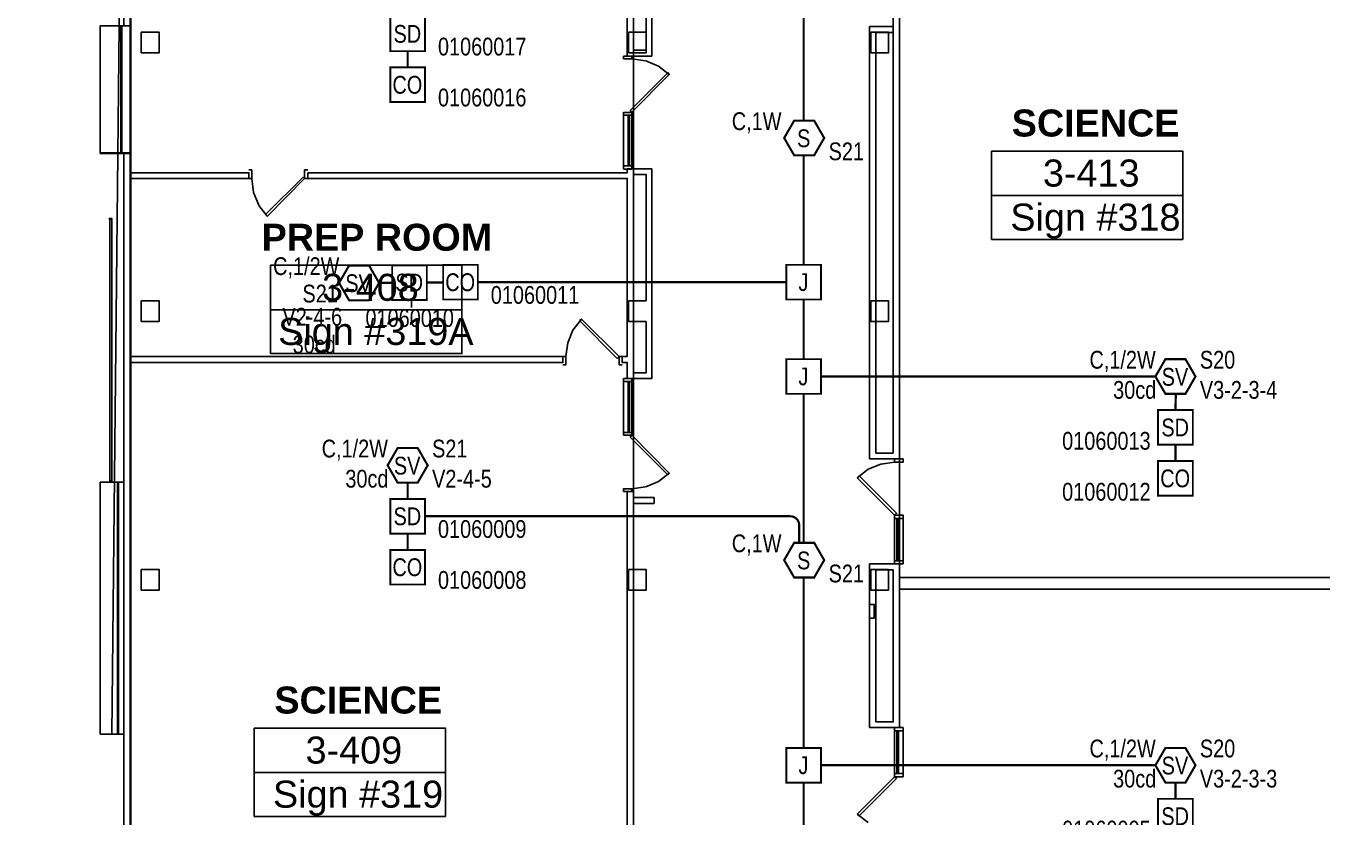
# Model space of a CAD drawing. Header units: inches. Extents: x 10004 to 17737, y 28227 to 35905.
# Drawn here: x 15290 to 16164, y 30074 to 30608 of the extents above; entities that cross this region are included whole.
import ezdxf
from ezdxf.enums import TextEntityAlignment as Align

# ---------------------------------------------------------------- set-up
doc = ezdxf.new("R2010")
doc.units = ezdxf.units.IN
doc.header["$LTSCALE"] = 0.25
doc.header["$MEASUREMENT"] = 0
for name, color, linetype in [('BACKGROUND', 8, 'Continuous'), ('CO DETECTOR', 1, 'Continuous'), ('CONDUIT', 6, 'Continuous'), ('JUNCTION BOX', 1, 'Continuous'), ('SMOKE DETECTOR', 1, 'Continuous'), ('SPEAKER', 1, 'Continuous'), ('SPEAKER STROBE', 1, 'Continuous')]:
    doc.layers.add(name, color=color, linetype=linetype)
doc.styles.add('Arial', font='arial.ttf', dxfattribs={"width": 0.8})
doc.styles.add('PDF Arial', font='arial.ttf')
doc.styles.add('PDF Arial Bold', font='arialbd.ttf')

# ---------------------------------------------------------------- blocks, each defined once
blk = doc.blocks.new('SIGA-COD')
at = {"layer": 'CO DETECTOR', "const_width": 1.3}
blk.add_lwpolyline([(-11.5, -11.68), (-11.5, 11.7), (11.89, 11.7), (11.89, -11.68)], close=True, dxfattribs=at)
at = {"layer": 'CO DETECTOR', "style": 'Arial', "width": 0.8}
blk.add_text('CO', height=12, dxfattribs=at).set_placement((0, 0), align=Align.MIDDLE)
for tag, p in [('ADDRESS', (20.64, 8.96)), ('ZONE', (20.64, -8.58))]:
    blk.add_attdef(tag, text='', height=12, dxfattribs=at).set_placement(p, align=Align.MIDDLE_LEFT)
blk.add_attdef('SUBSCRIPT', text='', height=12, dxfattribs=at).set_placement((-16.56, -9.02), align=Align.MIDDLE_RIGHT)
blk = doc.blocks.new('GC-S7')
at = {"layer": 'SPEAKER', "const_width": 1.46}
blk.add_lwpolyline([(13.83, 0.21), (7.08, 11.9), (-6.42, 11.9), (-13.17, 0.21), (-6.42, -11.49), (7.08, -11.49)], close=True, dxfattribs=at)
at = {"layer": 'SPEAKER', "style": 'Arial', "width": 0.8}
blk.add_text('S', height=12, dxfattribs=at).set_placement((0, 0), align=Align.MIDDLE)
for tag, p in [('C', (-14.98, 11.52)), ('1/2W', (-14.65, -8.82))]:
    blk.add_attdef(tag, text='', height=12, dxfattribs=at).set_placement(p, align=Align.MIDDLE_RIGHT)
blk.add_attdef('Speaker_Circuit', text='', height=12, dxfattribs=at).set_placement((16.8, -8.82), align=Align.MIDDLE_LEFT)
blk = doc.blocks.new('GC-S7VM')
at = {"layer": 'SPEAKER STROBE', "const_width": 1.46}
blk.add_lwpolyline([(13.83, 0.21), (7.08, 11.9), (-6.42, 11.9), (-13.17, 0.21), (-6.42, -11.49), (7.08, -11.49)], close=True, dxfattribs=at)
at = {"layer": 'SPEAKER STROBE', "style": 'Arial', "width": 0.8}
blk.add_text('SV', height=12, dxfattribs=at).set_placement((0, 0), align=Align.MIDDLE)
for tag, p in [('C', (-12.95, 11.52)), ('CANDELA', (-12.62, -8.82)), ('1/2W', (-12.62, -29.16))]:
    blk.add_attdef(tag, text='', height=12, dxfattribs=at).set_placement(p, align=Align.MIDDLE_RIGHT)
for tag, p in [('Speaker_Circuit', (16.8, 11.52)), ('Visual_Circuit', (16.8, -8.82))]:
    blk.add_attdef(tag, text='', height=12, dxfattribs=at).set_placement(p, align=Align.MIDDLE_LEFT)
blk = doc.blocks.new('SIGA-PD')
at = {"layer": 'SMOKE DETECTOR', "const_width": 1.3}
blk.add_lwpolyline([(-11.5, -11.68), (-11.5, 11.7), (11.89, 11.7), (11.89, -11.68)], close=True, dxfattribs=at)
at = {"layer": 'SMOKE DETECTOR', "style": 'Arial', "width": 0.8}
blk.add_text('SD', height=12, dxfattribs=at).set_placement((0, 0), align=Align.MIDDLE)
for tag, p in [('ADDRESS', (20.64, 8.96)), ('ZONE', (20.64, -8.58))]:
    blk.add_attdef(tag, text='', height=12, dxfattribs=at).set_placement(p, align=Align.MIDDLE_LEFT)
blk.add_attdef('SUBSCRIPT', text='', height=12, dxfattribs=at).set_placement((-16.56, -9.02), align=Align.MIDDLE_RIGHT)
blk = doc.blocks.new('JUNCTION BOX')
at = {"const_width": 1.3}
blk.add_lwpolyline([(-11.5, -11.68), (-11.5, 11.7), (11.89, 11.7), (11.89, -11.68)], close=True, dxfattribs=at)
at = {"style": 'Arial', "width": 0.8}
blk.add_text('J', height=12, dxfattribs=at).set_placement((0, 0), align=Align.MIDDLE)
blk.add_attdef('SUBSCRIPT', text='', height=12, dxfattribs=at).set_placement((-16.56, -9.02), align=Align.MIDDLE_RIGHT)

msp = doc.modelspace()

# ---------------------------------------------------------------- linework, layer by layer
at = {"layer": 'BACKGROUND', "ltscale": 1.484994}
msp.add_lwpolyline([(15874.92, 31328.73), (15874.92, 30319.77)], dxfattribs=at)
at = {"layer": 'BACKGROUND', "ltscale": 1.536676}
msp.add_lwpolyline([(15879.08, 30134.68), (15879.08, 30970.33)], dxfattribs=at)
at = {"layer": 'BACKGROUND', "ltscale": 1.546667}
msp.add_lwpolyline([(14665.25, 30947.38), (15360.72, 30947.38), (15360.72, 29526.17)], dxfattribs=at)
at = {"layer": 'BACKGROUND', "ltscale": 1.159992}
msp.add_lwpolyline([(15348, 30130.22), (15355.94, 30912.65)], dxfattribs=at)
at = {"layer": 'BACKGROUND'}
for points in [[(15695.56, 30874.11), (15695.56, 30587.7)], [(15699.67, 30591.83), (15708.28, 30591.83), (15708.28, 30860.72), (15699.67, 30860.72)], [(15699.71, 30591.85), (15699.71, 30860.74)], [(15708.31, 30587.7), (15712.13, 30587.7), (15712.13, 30864.55), (15708.31, 30864.55)], [(15347.99, 30699.2), (15355.94, 30699.2), (15355.94, 30608.09), (15347.99, 30608.09)], [(15340, 30522.06), (15340, 30522.38), (15340, 30608.08)], [(15340, 30608.08), (15340, 30608.08)], [(15340.02, 30608.08), (15354.02, 30608.08), (15354.02, 30522.38), (15340.02, 30522.38)], [(15354.65, 30522.37), (15354.65, 30608.08)], [(15354.69, 30608.09), (15360.41, 30608.09), (15360.41, 30522.39), (15354.69, 30522.39)], [(15360.41, 30608.09), (15360.41, 30608.09)], [(15858.98, 30315.94), (15858.98, 30319.77), (15858.98, 30607.76)], [(15859.01, 30607.77), (15863.14, 30607.77)], [(15874.92, 30609.68), (15874.92, 30607.77), (15863.13, 30607.77)], [(15367.73, 30589.93), (15367.73, 30603.95)], [(15367.74, 30589.92), (15379.83, 30589.92), (15379.83, 30603.94), (15367.74, 30603.94)], [(15696.5, 30589.92), (15708.28, 30589.92), (15708.28, 30603.94), (15696.5, 30603.94)], [(15696.5, 30589.92), (15696.5, 30603.94)], [(15859.92, 30589.91), (15871.7, 30589.91), (15871.7, 30603.93), (15859.92, 30603.93)], [(15859.92, 30589.91), (15859.92, 30603.93)], [(15874.92, 30603.63), (15863.13, 30603.63)], [(15863.14, 30603.63), (15863.14, 30319.77)], [(15693.01, 30585.78), (15698.73, 30585.78), (15698.73, 30587.69), (15693.01, 30587.69)], [(15693.02, 30587.7), (15693.02, 30585.79)], [(15695.56, 30587.71), (15699.71, 30587.71)], [(15707.97, 30584.51), (15698.72, 30585.78)], [(15708.28, 30587.69), (15699.67, 30587.69)], [(15716.59, 30581.01), (15708, 30584.51)], [(15723.91, 30575.27), (15716.6, 30581.01)], [(15697.45, 30551.05), (15722.93, 30576.53)], [(15722.95, 30576.55), (15723.91, 30575.27), (15698.75, 30549.79)], [(15693.01, 30547.87), (15698.73, 30547.87), (15698.73, 30549.78), (15697.45, 30551.05)], [(15698.73, 30549.78), (15693.01, 30549.78)], [(15693.02, 30549.79), (15693.02, 30547.88), (15693.02, 30513.79), (15693.02, 30511.56)], [(15696.16, 30513.77), (15697.12, 30513.77), (15697.12, 30547.86), (15696.16, 30547.86)], [(15696.18, 30547.87), (15696.18, 30513.78)], [(15698.73, 30547.87), (15698.73, 30513.78)], [(15340.03, 30522.39), (15360.41, 30522.39), (15360.41, 30522.07), (15340.03, 30522.07)], [(15347.99, 30300.33), (15355.94, 30300.33), (15355.94, 30522.07), (15347.99, 30522.07)], [(15941.19, 30523.66), (15941.19, 30493.71), (15941.19, 30464.09)], [(15941.2, 30523.67), (16070.23, 30523.67), (16070.23, 30493.72), (15941.2, 30493.72), (16070.23, 30493.72), (16070.23, 30464.09), (15941.2, 30464.09)], [(15440.35, 30505.17), (15442.25, 30505.17), (15442.25, 30510.9), (15440.35, 30510.9)], [(15452.82, 30479.7), (15477.98, 30505.19), (15477.98, 30510.93)], [(15477.99, 30510.93), (15480.21, 30510.93)], [(15695.56, 30511.56), (15695.56, 30509.01), (15480.21, 30509.01)], [(15693.01, 30511.55), (15698.73, 30511.55), (15698.73, 30513.78), (15693.01, 30513.78)], [(15695.56, 30511.56), (15699.71, 30511.56)], [(15699.69, 30511.56), (15712.13, 30511.56), (15712.13, 30507.73), (15712.13, 30373.93), (15712.13, 30370.11), (15699.69, 30370.11)], [(15360.41, 30505.19), (15360.41, 30509.01)], [(15360.42, 30505.19), (15440.38, 30505.19), (15440.38, 30509.01), (15360.42, 30509.01)], [(15443.55, 30495.62), (15442.26, 30505.18)], [(15476.99, 30506.13), (15451.49, 30480.96)], [(15477.98, 30505.19), (15477.02, 30506.15)], [(15477.99, 30505.19), (15480.21, 30505.19), (15480.21, 30509.02)], [(15480.21, 30505.19), (15695.56, 30505.19), (15695.56, 30385.08), (15692.04, 30385.08)], [(15699.67, 30507.73), (15708.28, 30507.73), (15708.28, 30422.66), (15696.5, 30422.66)], [(15447.08, 30487.04), (15443.58, 30495.64)], [(15451.53, 30480.97), (15452.79, 30479.7), (15447.04, 30487.02)], [(15346.08, 30478.11), (15346.08, 30477.79)], [(15346.1, 30478.11), (15348, 30478.11), (15348, 30477.8), (15346.1, 30477.8)], [(15346.7, 30303.52), (15346.7, 30300.33), (15346.7, 30301.29), (15346.7, 30477.78)], [(15346.73, 30477.8), (15348, 30477.8), (15348, 30301.3), (15348, 30300.34)], [(15455.02, 30446.56), (15455.02, 30416.62), (15455.02, 30386.99)], [(15455.04, 30446.57), (15584.07, 30446.57), (15584.07, 30416.63), (15455.04, 30416.63), (15584.07, 30416.63), (15584.07, 30387), (15455.04, 30387)], [(15346.7, 30348.44), (15346.7, 30434.46)], [(15367.73, 30408.65), (15367.73, 30422.67)], [(15367.74, 30408.65), (15379.83, 30408.65), (15379.83, 30422.67), (15367.74, 30422.67)], [(15696.5, 30408.64), (15696.5, 30422.66)], [(15859.92, 30408.64), (15871.7, 30408.64), (15871.7, 30422.66), (15859.92, 30422.66)], [(15859.92, 30408.64), (15859.92, 30422.66)], [(15663.39, 30409.3), (15664.66, 30410.25), (15658.94, 30402.92)], [(15688.86, 30383.8), (15663.39, 30409.29)], [(15664.68, 30410.26), (15690.16, 30385.09), (15690.16, 30379.35)], [(15699.67, 30373.92), (15708.28, 30373.92), (15708.28, 30408.64), (15696.5, 30408.64)], [(15658.9, 30402.91), (15655.4, 30394.31)], [(15655.42, 30394.32), (15654.15, 30385.08)], [(15360.37, 30380.92), (15652.2, 30380.92), (15652.2, 30385.07), (15360.37, 30385.07)], [(15360.41, 30385.08), (15360.41, 30380.94)], [(15652.22, 30385.07), (15654.12, 30385.07), (15654.12, 30379.34), (15652.22, 30379.34)], [(15690.16, 30385.09), (15688.88, 30383.81)], [(15690.11, 30385.07), (15692.03, 30385.07), (15692.03, 30380.93)], [(15690.11, 30379.33), (15692.03, 30379.33)], [(15692.04, 30380.94), (15695.56, 30380.94), (15695.56, 30370.1)], [(15693.01, 30370.1), (15698.73, 30370.1), (15698.73, 30368.19), (15693.01, 30368.19)], [(15693.02, 30331.88), (15693.02, 30333.79), (15693.02, 30368.2), (15693.02, 30370.11)], [(15695.56, 30370.11), (15699.71, 30370.11)], [(15696.16, 30368.18), (15697.12, 30368.18), (15697.12, 30333.77), (15696.16, 30333.77)], [(15696.18, 30333.78), (15696.18, 30368.19)], [(15698.73, 30333.78), (15698.73, 30368.19)], [(15693.01, 30333.78), (15698.73, 30333.78), (15698.73, 30331.87)], [(15693.01, 30331.87), (15698.73, 30331.87), (15697.45, 30330.6)], [(15697.45, 30330.59), (15722.93, 30305.1)], [(15722.95, 30305.12), (15723.91, 30306.39), (15698.75, 30331.87)], [(15874.92, 30319.77), (15863.13, 30319.77)], [(15850.71, 30303.21), (15858.05, 30308.94)], [(15858.02, 30308.93), (15866.62, 30312.43)], [(15858.99, 30315.95), (15874.92, 30315.95)], [(15866.63, 30312.43), (15875.86, 30313.71), (15875.86, 30315.94)], [(15874.94, 30315.95), (15879.08, 30315.95)], [(15875.9, 30315.95), (15881.62, 30315.95), (15881.62, 30313.72), (15875.9, 30313.72)], [(15340, 30130.2), (15351.79, 30130.2), (15351.79, 30300.33), (15340, 30300.33)], [(15340, 30300.33), (15340, 30130.2)], [(15340, 30300.33), (15340, 30300.33)], [(15352.41, 30300.32), (15352.41, 30130.2)], [(15352.43, 30130.21), (15355.94, 30130.21), (15355.94, 30300.33), (15352.43, 30300.33)], [(15355.94, 30300.33), (15355.94, 30300.33)], [(15360.41, 30300.34), (15360.41, 30130.21), (15360.41, 30048.34), (15360.41, 29920.26), (15360.41, 29889.36)], [(15716.59, 30300.66), (15708, 30297.15)], [(15723.91, 30306.39), (15716.6, 30300.65)], [(15851.97, 30304.47), (15850.69, 30303.2)], [(15850.7, 30303.19), (15875.86, 30278.03), (15875.86, 30275.8), (15875.86, 30247.12), (15875.86, 30245.21)], [(15875.87, 30278.04), (15877.16, 30279.31), (15851.99, 30304.48)], [(15693.01, 30295.87), (15698.73, 30295.87), (15698.73, 30293.96), (15693.01, 30293.96)], [(15693.02, 30293.97), (15693.02, 30295.88)], [(15695.56, 30293.97), (15695.56, 29963.91)], [(15699.71, 30289.83), (15699.71, 30293.97), (15695.56, 30293.97)], [(15707.97, 30297.14), (15698.72, 30295.87)], [(15699.68, 30285.98), (15713.68, 30285.98), (15713.68, 30289.81), (15699.68, 30289.81)], [(16207.53, 30285.04), (16207.53, 30235.98), (15879.07, 30235.98)], [(15875.9, 30278.04), (15881.62, 30278.04), (15881.62, 30275.81), (15875.9, 30275.81)], [(15877.45, 30275.79), (15878.4, 30275.79), (15878.4, 30247.12), (15877.45, 30247.12)], [(15877.47, 30247.13), (15877.47, 30275.8)], [(15881.62, 30247.14), (15881.62, 30275.81)], [(15875.9, 30247.14), (15881.62, 30247.14), (15881.62, 30245.22), (15875.9, 30245.22)], [(15367.73, 30241.4), (15367.73, 30227.38)], [(15367.74, 30227.38), (15379.83, 30227.38), (15379.83, 30241.39), (15367.74, 30241.39)], [(15696.5, 30227.37), (15708.28, 30227.37), (15708.28, 30241.39), (15696.5, 30241.39)], [(15696.5, 30241.39), (15696.5, 30227.37)], [(15858.98, 30245.22), (15858.98, 30217.82), (15858.98, 30208.58), (15858.98, 30138.49), (15858.98, 30134.67)], [(15863.14, 30245.22), (15859.01, 30245.22)], [(15859.92, 30241.39), (15859.92, 30227.37)], [(15859.92, 30227.37), (15871.7, 30227.37), (15871.7, 30241.38), (15859.92, 30241.38)], [(15874.92, 30245.22), (15863.13, 30245.22)], [(15863.13, 30241.08), (15874.92, 30241.08), (15874.92, 30138.49), (15863.13, 30138.49)], [(15863.14, 30138.5), (15863.14, 30241.08)], [(15879.08, 30235.99), (15879.08, 30245.23), (15874.94, 30245.23)], [(15879.07, 30228.02), (16207.53, 30228.02), (16207.53, 30200.3)], [(15443.86, 30134.35), (15443.86, 30104.4), (15443.86, 30074.77)], [(15443.88, 30134.35), (15572.9, 30134.35), (15572.9, 30104.41), (15443.88, 30104.41), (15572.9, 30104.41), (15572.9, 30074.78), (15443.88, 30074.78)], [(15850.7, 30076.36), (15875.86, 30101.53), (15875.86, 30103.76), (15875.86, 30132.44), (15875.86, 30134.66)], [(15858.99, 30134.67), (15874.92, 30134.67)], [(15874.94, 30134.68), (15879.08, 30134.68)], [(15875.9, 30132.44), (15881.62, 30132.44), (15881.62, 30134.68), (15875.9, 30134.68)], [(15340, 30130.2), (15340, 30130.2)], [(15347.99, 30130.21), (15355.94, 30130.21), (15355.94, 30048.33), (15347.99, 30048.33)], [(15355.94, 30130.21), (15355.94, 30130.21)], [(15877.45, 30103.76), (15878.4, 30103.76), (15878.4, 30132.43), (15877.45, 30132.43)], [(15877.47, 30132.44), (15877.47, 30103.77)], [(15881.62, 30132.44), (15881.62, 30103.77)], [(15875.87, 30101.54), (15877.16, 30100.27), (15851.99, 30075.1)], [(15875.9, 30101.54), (15881.62, 30101.54), (15881.62, 30103.77), (15875.9, 30103.77)], [(15851.97, 30075.09), (15850.69, 30076.37)], [(15850.71, 30076.37), (15858.05, 30070.64)]]:
    msp.add_lwpolyline(points, dxfattribs=at)
at = {"layer": 'BACKGROUND', "ltscale": 1.685001}
msp.add_lwpolyline([(15699.71, 29963.92), (15699.71, 30874.11)], dxfattribs=at)
at = {"layer": 'BACKGROUND', "ltscale": 1.071657}
msp.add_lwpolyline([(15360.41, 30699.2), (15360.41, 30300.34)], dxfattribs=at)
at = {"layer": 'BACKGROUND'}
for points in [[(15360.41, 30608.09), (15340.03, 30608.09)], [(15340.03, 30300.33), (15355.94, 30300.33)], [(15348, 30301.3), (15346.73, 30301.3)], [(15862.15, 30208.57), (15862.15, 30217.81), (15858.97, 30217.81), (15862.15, 30217.81), (15862.15, 30208.57), (15858.97, 30208.57)], [(15340.03, 30130.21), (15355.94, 30130.21)]]:
    msp.add_lwpolyline(points, close=True, dxfattribs=at)
at = {"layer": 'CONDUIT', "lineweight": 0, "const_width": 1.5}
for points in [[(15814.56, 30625.41), (15814.56, 30544.16)], [(15547.46, 30591.05), (15547.46, 30580.07)], [(15814.56, 30520.78), (15814.56, 30446.87)], [(15528.19, 30434.7), (15537.03, 30434.7)], [(15560.41, 30434.91), (15571.39, 30434.91)], [(15594.77, 30435.18), (15802.87, 30435.18)], [(15814.56, 30423.49), (15814.56, 30383.24)], [(16051.79, 30371.55), (15826.25, 30371.55)], [(15814.56, 30359.86), (15814.56, 30259.36)], [(16065.55, 30359.86), (16065.29, 30348.88)], [(16065.29, 30325.49), (16065.29, 30314.51)], [(15547.46, 30299.92), (15547.46, 30288.94)], [(15547.46, 30265.56), (15547.46, 30254.58)], [(15814.56, 30235.98), (15814.56, 30120.95)], [(16051.79, 30109.26), (15826.25, 30109.26)], [(15814.56, 30097.57), (15814.56, 30016.94)], [(16065.29, 30086.59), (16065.29, 30097.57)]]:
    msp.add_lwpolyline(points, dxfattribs=at)
msp.add_lwpolyline([(15811.52, 30259.36), (15811.52, 30271.25, 0.414214), (15805.52, 30277.25), (15559.15, 30277.25)], format="xyb", dxfattribs=at)
at = {"layer": 'SMOKE DETECTOR'}
msp.add_line((15550, 30423.21), (15550, 30418), dxfattribs=at)

# ---------------------------------------------------------------- block references
at = {"layer": 'CO DETECTOR'}
for p, values in [((15547.26, 30568.37), {'ZONE': '01060016'}), ((15582.89, 30435.17), {'ZONE': '01060011'}), ((16065.1, 30302.82), {'SUBSCRIPT': '01060012'}), ((15547.26, 30242.88), {'ZONE': '01060008'})]:
    msp.add_blockref('SIGA-COD', p, dxfattribs=at).add_auto_attribs(values)
at = {"layer": 'JUNCTION BOX'}
for p in [(15814.37, 30435.17), (15814.37, 30371.54), (15814.37, 30109.25)]:
    msp.add_blockref('JUNCTION BOX', p, dxfattribs=at)
at = {"layer": 'SMOKE DETECTOR'}
for p, values in [((15547.26, 30602.73), {'ZONE': '01060017'}), ((16065.1, 30337.18), {'SUBSCRIPT': '01060013'}), ((15547.26, 30277.24), {'ZONE': '01060009'}), ((16065.1, 30074.89), {'SUBSCRIPT': '01060005'})]:
    msp.add_blockref('SIGA-PD', p, dxfattribs=at).add_auto_attribs(values)
ref = msp.add_blockref('SIGA-PD', (15548.52, 30434.9), dxfattribs=at)
ref.add_attrib('SUBSCRIPT', '01060010', dxfattribs={"height": 12, "style": 'Arial', "width": 0.8}).set_placement((15578.67, 30411), align=Align.MIDDLE_RIGHT)
at = {"layer": 'SPEAKER'}
for p in [(15814.56, 30532.27), (15814.56, 30247.46)]:
    msp.add_blockref('GC-S7', p, dxfattribs=at).add_auto_attribs({'C': 'C,1W', 'Speaker_Circuit': 'S21'})
at = {"layer": 'SPEAKER STROBE'}
ref = msp.add_blockref('GC-S7VM', (15514.36, 30434.49), dxfattribs=at)
ref.add_attrib('C', 'C,1/2W', dxfattribs={"height": 12, "style": 'Arial', "width": 0.8}).set_placement((15501.41, 30446.01), align=Align.MIDDLE_RIGHT)
ref.add_attrib('Speaker_Circuit', 'S21', dxfattribs={"height": 12, "style": 'Arial', "width": 0.8}).set_placement((15476.5, 30427.5), align=Align.MIDDLE_LEFT)
ref.add_attrib('Visual_Circuit', 'V2-4-6', dxfattribs={"height": 12, "style": 'Arial', "width": 0.8}).set_placement((15463, 30411.87), align=Align.MIDDLE_LEFT)
ref.add_attrib('CANDELA', '30cd', dxfattribs={"height": 12, "style": 'Arial', "width": 0.8}).set_placement((15499, 30393.14), align=Align.MIDDLE_RIGHT)
for p, values in [((16064.96, 30371.34), {'C': 'C,1/2W', 'Speaker_Circuit': 'S20', 'Visual_Circuit': 'V3-2-3-4', 'CANDELA': '30cd'}), ((15547.13, 30311.41), {'C': 'C,1/2W', 'Speaker_Circuit': 'S21', 'Visual_Circuit': 'V2-4-5', 'CANDELA': '30cd'}), ((16064.96, 30109.05), {'C': 'C,1/2W', 'Speaker_Circuit': 'S20', 'Visual_Circuit': 'V3-2-3-3', 'CANDELA': '30cd'})]:
    msp.add_blockref('GC-S7VM', p, dxfattribs=at).add_auto_attribs(values)

# ---------------------------------------------------------------- texts
at = {"layer": 'BACKGROUND', "attachment_point": 7}
for s, insert, char_height, style in [('SCIENCE', (15954.88, 30533.21), 18.216, 'PDF Arial Bold'), ('3-413', (15975.9, 30499.44), 18.245, 'PDF Arial'), ('Sign #318', (15953.92, 30464.45), 18.245, 'PDF Arial'), ('PREP ROOM', (15448.96, 30456.13), 18.216, 'PDF Arial Bold'), ('3-408', (15489.74, 30422.34), 18.245, 'PDF Arial'), ('Sign #319A', (15460.11, 30387.36), 18.245, 'PDF Arial'), ('SCIENCE', (15457.57, 30143.9), 18.216, 'PDF Arial Bold'), ('3-409', (15478.59, 30110.13), 18.245, 'PDF Arial'), ('Sign #319', (15456.61, 30075.14), 18.245, 'PDF Arial')]:
    msp.add_mtext(s, dxfattribs=dict(at, insert=insert, char_height=char_height, style=style))

doc.saveas('drawing.dxf')
